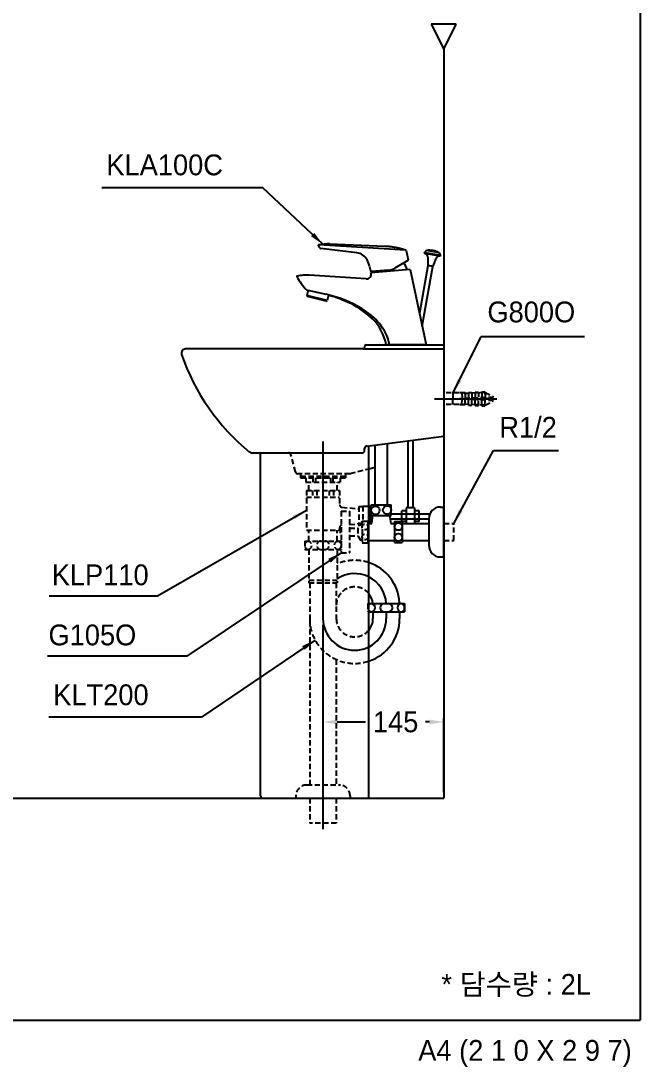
# Model space of a CAD drawing. Header units: millimetres. Extents: x 0 to 3750, y -67 to 2530.
# Drawn here: x 3007 to 3750, y -57 to 1200 of the extents above; entities that cross this region are included whole.
import ezdxf
from ezdxf.enums import TextEntityAlignment as Align
from ezdxf.lldxf.tags import DXFTag

# ---------------------------------------------------------------- set-up
doc = ezdxf.new("R2010")
doc.units = ezdxf.units.MM
doc.linetypes.add('DASHED2', pattern=[9.525, 6.35, -3.175])
for name, color, linetype in [('TEXT', 7, 'Continuous'), ('내부선 및 부속', 4, 'Continuous'), ('도각라인', 7, 'Continuous'), ('외형선', 3, 'Continuous'), ('점선', 6, 'DASHED2'), ('중심선', 1, 'DASHED'), ('치수선', 7, 'Continuous')]:
    doc.layers.add(name, color=color, linetype=linetype)
doc.styles.add('____', font='')
doc.styles.add('타이틀', font='H2GTRM.TTF', dxfattribs={"height": 25})
doc.styles.get('____').set_extended_font_data('굴림')
tags = doc.linetypes.add('DASHDOT', pattern=[70, 31, -13, 13, -13]).pattern_tags.tags
tags[10:11] = [DXFTag(74, 4), DXFTag(75, 0), DXFTag(340, '0'), DXFTag(46, 0.0), DXFTag(50, 0.0), DXFTag(44, 0.0), DXFTag(45, 0.0)]
tags[8:9] = [DXFTag(74, 4), DXFTag(75, 0), DXFTag(340, '0'), DXFTag(46, 0.0), DXFTag(50, 0.0), DXFTag(44, 0.0), DXFTag(45, 0.0)]
tags[6:7] = [DXFTag(74, 4), DXFTag(75, 0), DXFTag(340, '0'), DXFTag(46, 0.0), DXFTag(50, 0.0), DXFTag(44, 0.0), DXFTag(45, 0.0)]
tags[4:5] = [DXFTag(74, 4), DXFTag(75, 0), DXFTag(340, '0'), DXFTag(46, 0.0), DXFTag(50, 0.0), DXFTag(44, 0.0), DXFTag(45, 0.0)]
tags = doc.linetypes.add('DASHED', pattern=[25.72, 12.86, -12.86]).pattern_tags.tags
tags[6:7] = [DXFTag(74, 4), DXFTag(75, 0), DXFTag(340, '0'), DXFTag(46, 0.0), DXFTag(50, 0.0), DXFTag(44, 0.0), DXFTag(45, 0.0)]
tags[4:5] = [DXFTag(74, 4), DXFTag(75, 0), DXFTag(340, '0'), DXFTag(46, 0.0), DXFTag(50, 0.0), DXFTag(44, 0.0), DXFTag(45, 0.0)]
doc.dimstyles.new('MSADIM', dxfattribs={"dimtxt": 33, "dimasz": 17, "dimexe": 10, "dimexo": 7.5, "dimgap": 10, "dimtad": 0, "dimtih": 1, "dimtoh": 1, "dimdec": 0, "dimzin": 1, "dimdsep": 46, "dimtxsty": '____', "dimcen": 11.25, "dimadec": 0, "dimazin": 0, "dimtfac": 1, "dimtdec": 0, "dimtix": 1, "dimtmove": 0, "dimatfit": 3, "dimfxl": 0, "dimtolj": 1, "dimtzin": 1, "dimarcsym": 0})

# ---------------------------------------------------------------- blocks, each defined once
blk = doc.blocks.new('*D20')
at = {"layer": '치수선', "color": 0, "linetype": 'Continuous', "lineweight": -2}
for p, q in [((3369.3, 474.9), (3369.3, 348.1)), ((3514.3, 378.1), (3514.3, 348.1)), ((3386.3, 358.1), (3420.5, 358.1)), ((3497.3, 358.1), (3492.4, 358.1))]:
    blk.add_line(p, q, dxfattribs=at)
at = {"layer": '치수선', "color": 0, "linetype": 'Continuous'}
for points in [[(3386.3, 360.9), (3386.3, 355.3), (3369.3, 358.1)], [(3497.3, 360.9), (3497.3, 355.3), (3514.3, 358.1)]]:
    blk.add_solid(points, dxfattribs=at)
at = {"layer": '치수선', "color": 0, "linetype": 'Continuous', "insert": (3456.5, 358.1), "char_height": 25, "attachment_point": 5, "style": '____'}
blk.add_mtext('\\A1;145', dxfattribs=at)

msp = doc.modelspace()

# ---------------------------------------------------------------- linework, layer by layer
at = {"layer": '내부선 및 부속', "linetype": 'Continuous'}
for p, q in [((3363.6, 930.8), (3363.8, 929.8)), ((3363.6, 930.8), (3363.8, 929.8)), ((3468.7, 924.9), (3364.2, 931.4)), ((3443.6, 929.6), (3377.3, 932.4)), ((3409.8, 921.9), (3366.8, 927.2)), ((3469.2, 924.5), (3471.5, 913.5)), ((3491.3, 921.2), (3491.5, 922.2)), ((3510, 917.9), (3491.3, 921.2)), ((3493.6, 924.7), (3491.5, 922.2)), ((3491.5, 922.2), (3510.2, 918.9)), ((3509, 922), (3493.6, 924.7)), ((3510.2, 918.9), (3509, 922)), ((3510.2, 918.9), (3510, 917.9)), ((3425.2, 905.3), (3426.4, 900.1)), ((3471.1, 912.5), (3455.5, 903.4)), ((3495.2, 906.3), (3485.2, 849.3)), ((3488.5, 833.6), (3501.2, 905.2)), ((3495, 916.8), (3495, 906.8)), ((3495, 906.8), (3501.6, 905.6)), ((3501.2, 905.2), (3495.2, 906.3)), ((3501.6, 905.6), (3505, 915)), ((3421.3, 890.6), (3352.7, 894.8)), ((3474, 901.8), (3426.9, 897.7)), ((3448.3, 901.1), (3427.4, 899.3)), ((3430.7, 899.6), (3430.5, 898)), ((3474, 901.8), (3493.3, 811.4)), ((3349.6, 877.3), (3372.6, 872)), ((3351.5, 876.8), (3350, 870.4)), ((3374.3, 864.6), (3350, 870.4)), ((3373.1, 863.9), (3350.7, 869.2)), ((3375.8, 870.9), (3374.3, 864.6)), ((3417.3, 806.4), (3514.3, 806.4)), ((3446.8, 619.1), (3446.8, 692.8)), ((3471.3, 695.9), (3471.3, 615.4)), ((3477.3, 696.7), (3477.3, 615.4)), ((3431.8, 619.1), (3431.8, 690.9)), ((3424.3, 662.4), (3431.8, 664.4)), ((3424.3, 617.4), (3426.3, 617.4)), ((3426.3, 617.4), (3426.3, 596.6)), ((3426.3, 616.1), (3427.3, 616.1)), ((3427.3, 606.1), (3427.3, 619.1)), ((3427.3, 619.1), (3451.3, 619.1)), ((3451.3, 606.1), (3451.3, 619.1)), ((3510.3, 616.4), (3514.3, 616.4)), ((3514.3, 556.4), (3514.3, 616.4)), ((3427.3, 606.1), (3451.3, 606.1)), ((3427.8, 596.6), (3429.3, 606.1)), ((3449.3, 606.1), (3450.8, 596.6)), ((3451.3, 608.4), (3497.6, 608.4)), ((3469.3, 611.9), (3463.8, 611.9)), ((3463.8, 598.9), (3463.8, 611.9)), ((3469.3, 615.4), (3469.3, 596.6)), ((3479.3, 615.4), (3469.3, 615.4)), ((3479.3, 615.4), (3479.3, 596.6)), ((3484.8, 611.9), (3479.3, 611.9)), ((3484.8, 598.9), (3484.8, 611.9)), ((3424.3, 596.6), (3427.8, 596.6)), ((3449.8, 602.4), (3496.3, 602.4)), ((3450.8, 596.6), (3455.3, 596.6)), ((3455.3, 598.9), (3464.3, 598.9)), ((3455.3, 598.9), (3455.3, 573.9)), ((3469.3, 598.9), (3463.8, 598.9)), ((3464.3, 598.9), (3464.3, 573.9)), ((3464.3, 596.6), (3496.3, 596.6)), ((3484.8, 598.9), (3479.3, 598.9)), ((3496.3, 602.4), (3496.3, 570.4)), ((3424.3, 576.1), (3455.3, 576.1)), ((3455.3, 573.9), (3464.3, 573.9)), ((3464.3, 576.1), (3496.3, 576.1)), ((3514.3, 568.9), (3514.3, 503.9)), ((3510.3, 556.4), (3514.3, 556.4)), ((3424.3, 500.4), (3467.3, 500.4)), ((3424.3, 490.4), (3467.3, 490.4)), ((3429.3, 490.4), (3429.3, 482.4)), ((3461.3, 500.4), (3461.3, 501.5)), ((3461.3, 490.4), (3461.3, 482.4)), ((3467.3, 500.4), (3467.3, 490.4))]:
    msp.add_line(p, q, dxfattribs=at)
for centre, radius in [((3432.3, 612.5), 5), ((3446.3, 612.8), 5), ((3459.8, 592.9), 4.5), ((3459.8, 579.9), 4.5)]:
    msp.add_circle(centre, radius, dxfattribs=at)
for centre, radius, start, end in [((3364.1, 930.9), 0.5, 86.4858, 191.9893), ((3375, 877.5), 55, 87.5996, 101.5392), ((3369.1, 932.7), 6, 209.1784, 247.5581), ((3407.8, 905.5), 16.5, 28.2146, 82.9494), ((3468.7, 924.4), 0.5, 11.9817, 86.4858), ((3490.5, 916.8), 4.5, 0, 79.4326), ((3496.6, 896.9), 28, 63.7469, 96.2531), ((3509.3, 913.5), 4.5, 80.5674, 160), ((3395.9, 899.1), 30, 11.9959, 28.2146), ((3443.3, 894.2), 28, 14.996, 33.9058), ((3470.5, 913.3), 1, 300.2836, 11.9817), ((3495.5, 906.8), 0.5, 180, 254.6668), ((3501.1, 905.8), 0.5, 265.3332, 340), ((3338.3, 893.4), 0.5, 103.0592, 208.5179), ((3401.1, 927.6), 72, 208.5179, 224.3204), ((3347.2, 854.9), 40, 92.3052, 103.0592), ((3348.4, 825), 70, 86.5, 92.3052), ((3421.6, 896.1), 5.5, 266.5, 16.1395), ((3427.3, 900.3), 1, 191.996, 274.8896), ((3446.9, 918), 17, 274.8889, 300.2836), ((3351, 870.2), 1, 166.6114, 256.6114), ((3339.3, 725.8), 150, 59.3434, 77.2041), ((3327.3, 702.8), 175, 64.5224, 73.8978), ((3373.3, 864.8), 1, 256.6114, 346.6114), ((3361.7, 775), 95, 45.196, 64.5224), ((3374, 784.3), 82, 39.815, 59.3434), ((3386.4, 799.9), 60, 11.0539, 45.196), ((3392.5, 799.6), 58, 11.6665, 39.815), ((3510.3, 602.4), 14, 90, 180), ((3510.3, 570.4), 14, 180, 270), ((3407.3, 498.4), 54, 3.3286, 71.7522), ((3407.3, 498.4), 22, 5.2159, 39.7729), ((3407.3, 498.4), 54, 3.3286, 5.2138), ((3428.3, 495.4), 5, 98.6269, 143.1301), ((3428.3, 495.4), 5, 216.8699, 261.3731), ((3426.8, 495.4), 5, 278.6269, 81.3731), ((3442.8, 495.4), 5, 90, 270), ((3447.8, 495.4), 5, 270, 90), ((3463.8, 495.4), 5, 98.6269, 261.3731), ((3462.3, 495.4), 5, 278.6269, 81.3731), ((3407.3, 482.4), 54, 288.3496, 0), ((3407.3, 482.4), 22, 320.5994, 0)]:
    msp.add_arc(centre, radius, start, end, dxfattribs=at)
msp.add_rational_spline([(3467.6, 925.3), (3456.7, 928.8), (3445.4, 929.5), (3444.6, 929.6), (3443.8, 929.6)], [0.917403969461, 0.950252412221, 1, 0.996375374098, 0.992840459477], degree=2, knots=[-0.266798, -0.266798, -0.266798, 0, 0, 0.019439, 0.019439, 0.019439], dxfattribs=at)
at = {"layer": '도각라인', "color": 7}
for p in [(3750, 2530), (1950, 0)]:
    msp.add_line(p, (3750, 0), dxfattribs=at)
at = {"layer": '외형선', "linetype": 'Continuous'}
for p, q in [((3499.3, 1196.4), (3514.3, 1166.4)), ((3529.3, 1196.4), (3499.3, 1196.4)), ((3514.3, 1166.4), (3529.3, 1196.4)), ((3514.3, 1166.4), (3514.3, 266.4)), ((3514.3, 1032.2), (3514.3, 266.4)), ((3417.3, 806.4), (3204.3, 806.4)), ((3419.3, 809.4), (3419.3, 808.4)), ((3421.3, 811.4), (3514.3, 811.4)), ((3493.3, 811.4), (3445.3, 811.4)), ((3421.9, 689.7), (3514.3, 701.4)), ((3284.3, 681.4), (3416.3, 681.4)), ((3294.3, 269.4), (3294.3, 681.4)), ((3419.3, 684.4), (3419.3, 686.7)), ((3424.3, 266.4), (3424.3, 690)), ((3514.3, 273.9), (3514.3, 362.1)), ((2115.6, 266.4), (3514.3, 266.4))]:
    msp.add_line(p, q, dxfattribs=at)
for centre, radius, start, end in [((3204.3, 801.4), 5, 90, 198.8813), ((3417.3, 808.4), 2, 270, 0), ((3421.3, 809.4), 2, 90, 180), ((3445.5, 883.9), 260, 198.8813, 230.7677), ((3284.3, 686.4), 5, 230.7677, 270), ((3416.3, 684.4), 3, 270, 0), ((3422.3, 686.7), 3, 97.1992, 180), ((3297.3, 269.4), 3, 180, 270)]:
    msp.add_arc(centre, radius, start, end, dxfattribs=at)
at = {"layer": '점선'}
for p, q in [((3551.9, 754.4), (3555.9, 754.6)), ((3551.9, 754.4), (3552.2, 747.4)), ((3555.9, 754.6), (3556.2, 747.6)), ((3559.9, 754.8), (3563.8, 755)), ((3559.9, 754.8), (3560.2, 747.8)), ((3563.8, 755), (3564.2, 748)), ((3532.9, 753.4), (3514.3, 753.4)), ((3525.3, 753.4), (3525.3, 746.4)), ((3525.3, 739.4), (3525.3, 746.4)), ((3539.9, 753.7), (3532.9, 753.4)), ((3574.2, 748.5), (3533.1, 746.4)), ((3574.2, 744.2), (3533.1, 746.4)), ((3563.9, 754), (3535.9, 752.5)), ((3535.9, 753.5), (3536.3, 746.5)), ((3535.9, 739.2), (3536.3, 746.2)), ((3539.9, 753.7), (3540.2, 746.7)), ((3539.9, 739), (3540.2, 746)), ((3543.9, 753.9), (3547.9, 754.1)), ((3543.9, 753.9), (3544.2, 746.9)), ((3543.9, 738.8), (3544.2, 745.8)), ((3547.9, 754.1), (3548.2, 747.2)), ((3547.9, 738.6), (3548.2, 745.6)), ((3551.9, 738.4), (3552.2, 745.4)), ((3555.9, 738.2), (3556.2, 745.1)), ((3559.9, 737.9), (3560.2, 744.9)), ((3567.3, 746.4), (3562.2, 747.9)), ((3567.3, 746.4), (3562.2, 744.8)), ((3563.8, 737.7), (3564.2, 744.7)), ((3563.9, 754), (3574.2, 748.5)), ((3563.9, 738.7), (3574.2, 744.2)), ((3532.9, 739.4), (3514.3, 739.4)), ((3539.9, 739), (3532.9, 739.4)), ((3563.9, 738.7), (3535.9, 740.2)), ((3543.9, 738.8), (3547.9, 738.6)), ((3551.9, 738.4), (3555.9, 738.2)), ((3559.9, 737.9), (3563.8, 737.7)), ((3336.2, 658.6), (3330.8, 679.1)), ((3401.4, 656.4), (3339.1, 656.4)), ((3342.3, 656.4), (3342.3, 651.4)), ((3396.3, 656.4), (3396.3, 651.4)), ((3402.1, 656.5), (3424.3, 662.4)), ((3342.3, 653.4), (3396.3, 653.4)), ((3342.3, 651.4), (3396.3, 651.4)), ((3348.8, 651.4), (3348.8, 646.4)), ((3348.8, 646.4), (3389.8, 646.4)), ((3352.3, 636.4), (3352.3, 646.4)), ((3357.3, 651.4), (3357.3, 646.4)), ((3360.3, 651.4), (3360.3, 646.4)), ((3378.3, 651.4), (3378.3, 646.4)), ((3381.3, 651.4), (3381.3, 646.4)), ((3386.3, 636.4), (3386.3, 646.4)), ((3389.8, 651.4), (3389.8, 646.4)), ((3349.3, 636.4), (3389.3, 636.4)), ((3349.3, 636.4), (3349.3, 588.4)), ((3356.8, 636.4), (3356.8, 628.4)), ((3361.8, 636.4), (3361.8, 628.4)), ((3376.8, 636.4), (3376.8, 628.4)), ((3381.8, 636.4), (3381.8, 628.4)), ((3389.3, 636.4), (3389.3, 619.1)), ((3349.3, 628.4), (3389.3, 628.4)), ((3392, 616.1), (3412.3, 614.4)), ((3412.3, 616.9), (3417.3, 616.9)), ((3412.3, 616.9), (3412.3, 593.9)), ((3417.3, 617.4), (3424.3, 617.4)), ((3417.3, 617.4), (3417.3, 599.4)), ((3391.3, 611.4), (3401.3, 611.4)), ((3391.3, 611.4), (3391.3, 561.4)), ((3401.3, 611.4), (3401.3, 561.4)), ((3389.3, 591.6), (3389.3, 588.4)), ((3401.3, 595.4), (3412.3, 596.4)), ((3401.3, 591.1), (3411.3, 591.1)), ((3416.3, 599.4), (3411.3, 591.1)), ((3411.3, 591.1), (3411.3, 581.6)), ((3412.3, 593.9), (3412.9, 593.9)), ((3416.3, 599.4), (3416.3, 573.4)), ((3416.3, 599.4), (3423.3, 599.4)), ((3423.3, 599.4), (3423.3, 573.4)), ((3423.3, 596.6), (3424.3, 596.6)), ((3514.3, 596.6), (3526.3, 596.6)), ((3526.3, 576.1), (3526.3, 596.6)), ((3349.3, 588.4), (3389.3, 588.4)), ((3352.3, 575.4), (3352.3, 588.4)), ((3386.3, 575.4), (3386.3, 588.4)), ((3401.3, 581.6), (3411.3, 581.6)), ((3411.3, 581.6), (3416.3, 573.4)), ((3347.3, 575.4), (3347.3, 565.4)), ((3347.3, 575.4), (3391.3, 575.4)), ((3391.3, 575.4), (3391.3, 565.4)), ((3416.3, 573.4), (3423.3, 573.4)), ((3423.3, 576.1), (3424.3, 576.1)), ((3514.3, 576.1), (3526.3, 576.1)), ((3347.3, 565.4), (3391.3, 565.4)), ((3352.3, 565.4), (3352.3, 525.4)), ((3386.3, 565.4), (3386.3, 525.4)), ((3391.3, 561.4), (3401.3, 561.4)), ((3352.3, 528.4), (3386.3, 528.4)), ((3352.3, 525.4), (3386.3, 525.4)), ((3353.3, 525.4), (3353.3, 482.4)), ((3385.3, 525.4), (3385.3, 482.4)), ((3423.3, 500.4), (3424.3, 500.4)), ((3423.3, 500.4), (3423.3, 490.4)), ((3423.3, 490.4), (3424.3, 490.4)), ((3353.3, 479.2), (3353.3, 282.4)), ((3385.3, 433), (3385.3, 282.4)), ((3349.8, 282.4), (3388.8, 282.4)), ((3336.8, 269.4), (3336.8, 266.4)), ((3353.3, 266.4), (3353.3, 236.4)), ((3385.3, 266.4), (3385.3, 236.4)), ((3401.8, 269.4), (3401.8, 266.4)), ((3385.3, 236.4), (3353.3, 236.4))]:
    msp.add_line(p, q, dxfattribs=at)
for centre in [(3419.8, 592.4), (3419.8, 580.4)]:
    msp.add_circle(centre, 3.5, dxfattribs=at)
for centre, radius, start, end in [((3327.9, 678.4), 3, 14.5742, 90), ((3339.1, 659.4), 3, 194.5742, 269.9989), ((3401.4, 659.4), 3, 270.0011, 284.9324), ((3392.3, 619.1), 3, 180, 265.0303), ((3392.3, 591.6), 3, 109.4712, 180), ((3397.7, 586.4), 7.84, 144.9654, 215.0346), ((3352.3, 570.4), 5, 98.6269, 261.3731), ((3350.8, 570.4), 5, 278.6269, 81.3731), ((3366.8, 570.4), 5, 90, 270), ((3371.8, 570.4), 5, 270, 90), ((3387.8, 570.4), 5, 98.6269, 261.3731), ((3386.3, 570.4), 5, 278.6269, 81.3731), ((3407.3, 498.4), 54, 71.7522, 112.9903), ((3407.3, 498.4), 22, 39.7729, 180), ((3428.3, 495.4), 5, 143.1301, 216.8699), ((3407.3, 482.4), 54, 180, 288.3496), ((3407.3, 482.4), 22, 180, 320.5994), ((3349.8, 269.4), 13, 90, 180), ((3388.8, 269.4), 13, 0, 90)]:
    msp.add_arc(centre, radius, start, end, dxfattribs=at)
at = {"layer": '중심선', "linetype": 'DASHDOT'}
for p, q in [((3503.3, 746.4), (3578, 746.4)), ((3369.3, 695.2), (3369.3, 482.4)), ((3445.3, 490.4), (3445.3, 482.4)), ((3369.3, 443.9), (3369.3, 229.5))]:
    msp.add_line(p, q, dxfattribs=at)
for centre, start, end in [((3407.3, 498.4), 3.3286, 123.7127), ((3407.3, 482.4), 180.0008, 0)]:
    msp.add_arc(centre, 38, start, end, dxfattribs=at)

# ---------------------------------------------------------------- texts
at = {"layer": 'TEXT', "style": '타이틀'}
msp.add_text('* 담수량 : 2L', height=25, dxfattribs=at).set_placement((3601.3, 42.9), align=Align.MIDDLE_CENTER)
msp.add_text('A4 (2 1 0 X 2 9 7)', height=25, dxfattribs=at).set_placement((3740, -36.5), align=Align.MIDDLE_RIGHT)
at = {"layer": 'TEXT', "char_height": 25, "width": 380.447, "attachment_point": 1, "line_spacing_factor": 0.963855, "style": '타이틀'}
for s, insert in [('\\A1;KLA100C', (3109.2, 1040)), ('\\A1;G800O', (3566.7, 863.3)), ('\\A1;KLP110', (3043.6, 547.4)), ('\\A1;G105O', (3039.7, 475.2)), ('\\A1;KLT200', (3045.4, 403.3))]:
    msp.add_mtext(s, dxfattribs=dict(at, insert=insert))
at = {"layer": '치수선', "linetype": 'Continuous', "insert": (3581, 724.7), "char_height": 25, "width": 380.447, "attachment_point": 1, "line_spacing_factor": 0.963855, "style": '타이틀'}
msp.add_mtext('\\A1;R1/2', dxfattribs=at)

# ---------------------------------------------------------------- dimensions: what is measured, and where the dimension line sits
at = {"layer": '치수선', "linetype": 'Continuous'}
dim = msp.add_linear_dim(base=(3514.3, 358.1), p1=(3369.3, 482.4), p2=(3514.3, 385.6), dimstyle='MSADIM', override={"dimtxt": 25}, dxfattribs=at)
dim.commit()
dim.dimension.update_dxf_attribs({"geometry": '*D20', "text_midpoint": (3456.5, 358.1), "dimtype": 160})

# ---------------------------------------------------------------- leaders
for points in [[(3369.2, 932.1), (3297.2, 999.9), (3103.8, 999.9)], [(3525.6, 753.7), (3559.4, 821.3), (3683.1, 821.3)], [(3526.2, 596.6), (3573.9, 684.2), (3652, 684.2)], [(3349.3, 612.4), (3170.5, 509.4), (3040.6, 509.4)], [(3391.3, 561.4), (3206, 437.3), (3038.7, 437.1)], [(3359.8, 456.6), (3223.5, 363.7), (3040, 363.7)]]:
    msp.add_leader(points, dimstyle='MSADIM', override={"dimtxt": 25}, dxfattribs=at)

doc.saveas('drawing.dxf')
